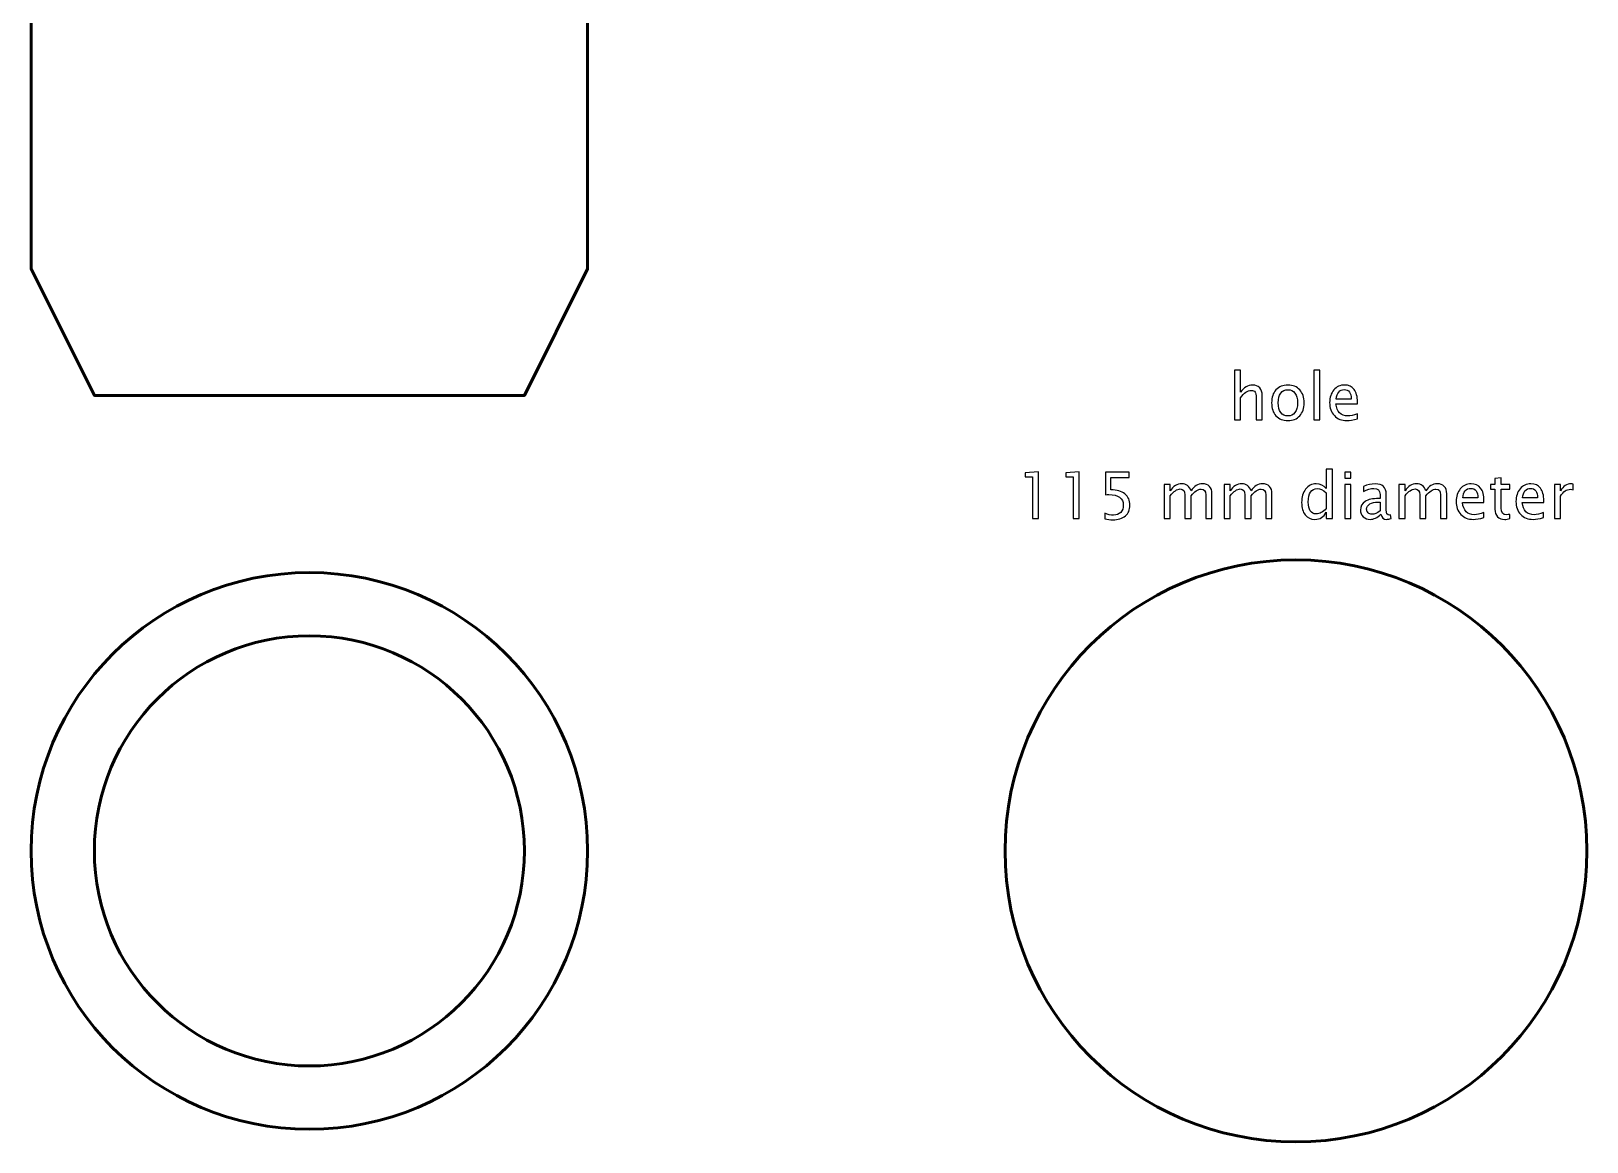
# Model space of a CAD drawing. Header units: centimetres. Extents: x -20.5 to 12.2, y -29.8 to 14.1.
# Drawn here: x -20.5 to 10.25, y -29.75 to -7.8 of the extents above; entities that cross this region are included whole.
import ezdxf

# ---------------------------------------------------------------- set-up
doc = ezdxf.new("R2010")
doc.units = ezdxf.units.CM
doc.header["$MEASUREMENT"] = 0
doc.layers.add('Layer 1', color=7, linetype='Continuous')

msp = doc.modelspace()

# ---------------------------------------------------------------- linework, layer by layer
at = {"layer": 'Layer 1', "lineweight": 53}
for centre, major_axis in [((4.5, -24), (0, 5.75)), ((-15, -24), (0, 5.5)), ((-15, -24), (0, 4.25))]:
    msp.add_ellipse(centre, major_axis=major_axis, ratio=1, dxfattribs=at)
msp.add_open_spline([(-15, -15), (-15, -15), (-10.75, -15), (-10.75, -15), (-10.75, -15), (-10.75, -15), (-9.5, -12.5), (-9.5, -12.5), (-9.5, -12.5), (-9.5, -12.5), (-9.5, -3.5), (-9.5, -3.5), (-9.5, -3.5), (-9.5, -3.5), (-10.75, -0.5), (-10.75, -0.5), (-10.75, -0.5), (-10.75, -0.5), (-10.75, 1), (-10.75, 1), (-10.75, 1), (-10.75, 1), (-15, 1), (-15, 1), (-15, 1), (-15, 1), (-19.25, 1), (-19.25, 1), (-19.25, 1), (-19.25, 1), (-19.25, -0.5), (-19.25, -0.5), (-19.25, -0.5), (-19.25, -0.5), (-20.5, -3.5), (-20.5, -3.5), (-20.5, -3.5), (-20.5, -3.5), (-20.5, -12.5), (-20.5, -12.5), (-20.5, -12.5), (-20.5, -12.5), (-19.25, -15), (-19.25, -15), (-19.25, -15), (-19.25, -15), (-15, -15), (-15, -15)], degree=3, knots=[0, 0, 0, 0, 0.07692308, 0.07692308, 0.07692308, 0.07692308, 0.15384615, 0.15384615, 0.15384615, 0.15384615, 0.23076923, 0.23076923, 0.23076923, 0.23076923, 0.30769231, 0.30769231, 0.30769231, 0.30769231, 0.38461538, 0.38461538, 0.38461538, 0.38461538, 0.46153846, 0.46153846, 0.46153846, 0.46153846, 0.53846154, 0.53846154, 0.53846154, 0.53846154, 0.61538462, 0.61538462, 0.61538462, 0.61538462, 0.69230769, 0.69230769, 0.69230769, 0.69230769, 0.76923077, 0.76923077, 0.76923077, 0.76923077, 0.84615385, 0.84615385, 0.84615385, 0.84615385, 1, 1, 1, 1], dxfattribs=at)
at = {"layer": 'Layer 1'}
for points, knots in [([(3.28366, -15.48197), (3.28366, -15.48197), (3.28366, -14.5028), (3.28366, -14.5028), (3.28366, -14.5028), (3.28366, -14.5028), (3.40558, -14.5028), (3.40558, -14.5028), (3.40558, -14.5028), (3.40558, -14.5028), (3.40558, -14.93608), (3.40558, -14.93608), (3.40558, -14.93608), (3.47014, -14.84189), (3.5493, -14.7949), (3.64286, -14.7949), (3.64286, -14.7949), (3.7017, -14.7949), (3.74848, -14.81331), (3.78298, -14.85036), (3.78298, -14.85036), (3.81748, -14.88719), (3.83484, -14.93693), (3.83484, -14.99916), (3.83484, -14.99916), (3.83484, -14.99916), (3.83484, -15.48197), (3.83484, -15.48197), (3.83484, -15.48197), (3.83484, -15.48197), (3.71292, -15.48197), (3.71292, -15.48197), (3.71292, -15.48197), (3.71292, -15.48197), (3.71292, -15.03895), (3.71292, -15.03895), (3.71292, -15.03895), (3.71292, -14.989), (3.70551, -14.95344), (3.69091, -14.93227), (3.69091, -14.93227), (3.67609, -14.91089), (3.65175, -14.90031), (3.61767, -14.90031), (3.61767, -14.90031), (3.54274, -14.90031), (3.47204, -14.9492), (3.40558, -15.04699), (3.40558, -15.04699), (3.40558, -15.04699), (3.40558, -15.48197), (3.40558, -15.48197), (3.40558, -15.48197), (3.40558, -15.48197), (3.28366, -15.48197), (3.28366, -15.48197)], [0, 0, 0, 0, 0.06666667, 0.06666667, 0.06666667, 0.06666667, 0.13333333, 0.13333333, 0.13333333, 0.13333333, 0.2, 0.2, 0.2, 0.2, 0.26666667, 0.26666667, 0.26666667, 0.26666667, 0.33333333, 0.33333333, 0.33333333, 0.33333333, 0.4, 0.4, 0.4, 0.4, 0.46666667, 0.46666667, 0.46666667, 0.46666667, 0.53333333, 0.53333333, 0.53333333, 0.53333333, 0.6, 0.6, 0.6, 0.6, 0.66666667, 0.66666667, 0.66666667, 0.66666667, 0.73333333, 0.73333333, 0.73333333, 0.73333333, 0.8, 0.8, 0.8, 0.8, 0.86666667, 0.86666667, 0.86666667, 0.86666667, 1, 1, 1, 1]), ([(4.85211, -15.48197), (4.85211, -15.48197), (4.85211, -14.5028), (4.85211, -14.5028), (4.85211, -14.5028), (4.85211, -14.5028), (4.97403, -14.5028), (4.97403, -14.5028), (4.97403, -14.5028), (4.97403, -14.5028), (4.97403, -15.48197), (4.97403, -15.48197), (4.97403, -15.48197), (4.97403, -15.48197), (4.85211, -15.48197), (4.85211, -15.48197)], [0, 0, 0, 0, 0.2, 0.2, 0.2, 0.2, 0.4, 0.4, 0.4, 0.4, 0.6, 0.6, 0.6, 0.6, 1, 1, 1, 1]), ([(4.33988, -15.49721), (4.24103, -15.49721), (4.16272, -15.46567), (4.10514, -15.40259), (4.10514, -15.40259), (4.04736, -15.33952), (4.01857, -15.25379), (4.01857, -15.14563), (4.01857, -15.14563), (4.01857, -15.03768), (4.04736, -14.95217), (4.10514, -14.8893), (4.10514, -14.8893), (4.16272, -14.82644), (4.24103, -14.7949), (4.33988, -14.7949), (4.33988, -14.7949), (4.43873, -14.7949), (4.51705, -14.82644), (4.57462, -14.8893), (4.57462, -14.8893), (4.6324, -14.95217), (4.66119, -15.03768), (4.66119, -15.14563), (4.66119, -15.14563), (4.66119, -15.25379), (4.6324, -15.33952), (4.57462, -15.40259), (4.57462, -15.40259), (4.51705, -15.46567), (4.43873, -15.49721), (4.33988, -15.49721)], [0, 0, 0, 0, 0.11111111, 0.11111111, 0.11111111, 0.11111111, 0.22222222, 0.22222222, 0.22222222, 0.22222222, 0.33333333, 0.33333333, 0.33333333, 0.33333333, 0.44444444, 0.44444444, 0.44444444, 0.44444444, 0.55555556, 0.55555556, 0.55555556, 0.55555556, 0.66666667, 0.66666667, 0.66666667, 0.66666667, 0.77777778, 0.77777778, 0.77777778, 0.77777778, 1, 1, 1, 1]), ([(4.33967, -15.40577), (4.39999, -15.40577), (4.44698, -15.38312), (4.48043, -15.33761), (4.48043, -15.33761), (4.51366, -15.29232), (4.53038, -15.22818), (4.53038, -15.14563), (4.53038, -15.14563), (4.53038, -15.06329), (4.51366, -14.99937), (4.48043, -14.95407), (4.48043, -14.95407), (4.44698, -14.90899), (4.39999, -14.88634), (4.33967, -14.88634), (4.33967, -14.88634), (4.27913, -14.88634), (4.23214, -14.90899), (4.19912, -14.95407), (4.19912, -14.95407), (4.16589, -14.99937), (4.14938, -15.06329), (4.14938, -15.14563), (4.14938, -15.14563), (4.14938, -15.22818), (4.16589, -15.29232), (4.19912, -15.33761), (4.19912, -15.33761), (4.23214, -15.38312), (4.27913, -15.40577), (4.33967, -15.40577)], [0, 0, 0, 0, 0.11111111, 0.11111111, 0.11111111, 0.11111111, 0.22222222, 0.22222222, 0.22222222, 0.22222222, 0.33333333, 0.33333333, 0.33333333, 0.33333333, 0.44444444, 0.44444444, 0.44444444, 0.44444444, 0.55555556, 0.55555556, 0.55555556, 0.55555556, 0.66666667, 0.66666667, 0.66666667, 0.66666667, 0.77777778, 0.77777778, 0.77777778, 0.77777778, 1, 1, 1, 1]), ([(5.71317, -15.46038), (5.63126, -15.48493), (5.56119, -15.49721), (5.50277, -15.49721), (5.50277, -15.49721), (5.40308, -15.49721), (5.32201, -15.46419), (5.25957, -15.39836), (5.25957, -15.39836), (5.19713, -15.33253), (5.1658, -15.24723), (5.1658, -15.14224), (5.1658, -15.14224), (5.1658, -15.04043), (5.19332, -14.95682), (5.24856, -14.89142), (5.24856, -14.89142), (5.30381, -14.82623), (5.3745, -14.79363), (5.46065, -14.79363), (5.46065, -14.79363), (5.54214, -14.79363), (5.60522, -14.82263), (5.64967, -14.88062), (5.64967, -14.88062), (5.69412, -14.93862), (5.71635, -15.02075), (5.71635, -15.12722), (5.71635, -15.12722), (5.71635, -15.12722), (5.71571, -15.16447), (5.71571, -15.16447), (5.71571, -15.16447), (5.71571, -15.16447), (5.29026, -15.16447), (5.29026, -15.16447), (5.29026, -15.16447), (5.30804, -15.32534), (5.38657, -15.40577), (5.52563, -15.40577), (5.52563, -15.40577), (5.57665, -15.40577), (5.63909, -15.39138), (5.71317, -15.36259), (5.71317, -15.36259), (5.71317, -15.36259), (5.71317, -15.46038), (5.71317, -15.46038)], [0, 0, 0, 0, 0.07692308, 0.07692308, 0.07692308, 0.07692308, 0.15384615, 0.15384615, 0.15384615, 0.15384615, 0.23076923, 0.23076923, 0.23076923, 0.23076923, 0.30769231, 0.30769231, 0.30769231, 0.30769231, 0.38461538, 0.38461538, 0.38461538, 0.38461538, 0.46153846, 0.46153846, 0.46153846, 0.46153846, 0.53846154, 0.53846154, 0.53846154, 0.53846154, 0.61538462, 0.61538462, 0.61538462, 0.61538462, 0.69230769, 0.69230769, 0.69230769, 0.69230769, 0.76923077, 0.76923077, 0.76923077, 0.76923077, 0.84615385, 0.84615385, 0.84615385, 0.84615385, 1, 1, 1, 1]), ([(5.29661, -15.07303), (5.29661, -15.07303), (5.59379, -15.07303), (5.59379, -15.07303), (5.59379, -15.07303), (5.59379, -14.94772), (5.54701, -14.88507), (5.45367, -14.88507), (5.45367, -14.88507), (5.35969, -14.88507), (5.30741, -14.94772), (5.29661, -15.07303)], [0, 0, 0, 0, 0.25, 0.25, 0.25, 0.25, 0.5, 0.5, 0.5, 0.5, 1, 1, 1, 1]), ([(-0.70763, -17.43354), (-0.70763, -17.43354), (-0.70763, -16.60677), (-0.70763, -16.60677), (-0.70763, -16.60677), (-0.70763, -16.60677), (-0.85368, -16.60677), (-0.85368, -16.60677), (-0.85368, -16.60677), (-0.85368, -16.60677), (-0.85368, -16.53057), (-0.85368, -16.53057), (-0.85368, -16.53057), (-0.85368, -16.53057), (-0.58571, -16.50771), (-0.58571, -16.50771), (-0.58571, -16.50771), (-0.58571, -16.50771), (-0.58571, -17.43354), (-0.58571, -17.43354), (-0.58571, -17.43354), (-0.58571, -17.43354), (-0.70763, -17.43354), (-0.70763, -17.43354)], [0, 0, 0, 0, 0.14285714, 0.14285714, 0.14285714, 0.14285714, 0.28571429, 0.28571429, 0.28571429, 0.28571429, 0.42857143, 0.42857143, 0.42857143, 0.42857143, 0.57142857, 0.57142857, 0.57142857, 0.57142857, 0.71428571, 0.71428571, 0.71428571, 0.71428571, 1, 1, 1, 1]), ([(0.09543, -17.43354), (0.09543, -17.43354), (0.09543, -16.60677), (0.09543, -16.60677), (0.09543, -16.60677), (0.09543, -16.60677), (-0.05062, -16.60677), (-0.05062, -16.60677), (-0.05062, -16.60677), (-0.05062, -16.60677), (-0.05062, -16.53057), (-0.05062, -16.53057), (-0.05062, -16.53057), (-0.05062, -16.53057), (0.21735, -16.50771), (0.21735, -16.50771), (0.21735, -16.50771), (0.21735, -16.50771), (0.21735, -17.43354), (0.21735, -17.43354), (0.21735, -17.43354), (0.21735, -17.43354), (0.09543, -17.43354), (0.09543, -17.43354)], [0, 0, 0, 0, 0.14285714, 0.14285714, 0.14285714, 0.14285714, 0.28571429, 0.28571429, 0.28571429, 0.28571429, 0.42857143, 0.42857143, 0.42857143, 0.42857143, 0.57142857, 0.57142857, 0.57142857, 0.57142857, 0.71428571, 0.71428571, 0.71428571, 0.71428571, 1, 1, 1, 1]), ([(0.72069, -17.43735), (0.72069, -17.43735), (0.72069, -17.32813), (0.72069, -17.32813), (0.72069, -17.32813), (0.78144, -17.35268), (0.83901, -17.36496), (0.89405, -17.36496), (0.89405, -17.36496), (0.95416, -17.36496), (1.00157, -17.34718), (1.03607, -17.31162), (1.03607, -17.31162), (1.07058, -17.27606), (1.08772, -17.22716), (1.08772, -17.16493), (1.08772, -17.16493), (1.08772, -17.09805), (1.06338, -17.04682), (1.0147, -17.01148), (1.0147, -17.01148), (0.96601, -16.97613), (0.89553, -16.95856), (0.80345, -16.95856), (0.80345, -16.95856), (0.78207, -16.95856), (0.75943, -16.96004), (0.73593, -16.963), (0.73593, -16.963), (0.73593, -16.963), (0.73593, -16.51533), (0.73593, -16.51533), (0.73593, -16.51533), (0.73593, -16.51533), (1.20075, -16.51533), (1.20075, -16.51533), (1.20075, -16.51533), (1.20075, -16.51533), (1.20075, -16.62201), (1.20075, -16.62201), (1.20075, -16.62201), (1.20075, -16.62201), (0.84261, -16.62201), (0.84261, -16.62201), (0.84261, -16.62201), (0.84261, -16.62201), (0.84261, -16.86458), (0.84261, -16.86458), (0.84261, -16.86458), (0.96072, -16.86458), (1.0528, -16.89167), (1.11905, -16.94586), (1.11905, -16.94586), (1.1853, -16.99983), (1.21853, -17.07476), (1.21853, -17.17065), (1.21853, -17.17065), (1.21853, -17.25997), (1.18847, -17.32982), (1.12836, -17.38041), (1.12836, -17.38041), (1.06825, -17.431), (0.98527, -17.4564), (0.87944, -17.4564), (0.87944, -17.4564), (0.83224, -17.4564), (0.77932, -17.45005), (0.72069, -17.43735)], [0, 0, 0, 0, 0.05555556, 0.05555556, 0.05555556, 0.05555556, 0.11111111, 0.11111111, 0.11111111, 0.11111111, 0.16666667, 0.16666667, 0.16666667, 0.16666667, 0.22222222, 0.22222222, 0.22222222, 0.22222222, 0.27777778, 0.27777778, 0.27777778, 0.27777778, 0.33333333, 0.33333333, 0.33333333, 0.33333333, 0.38888889, 0.38888889, 0.38888889, 0.38888889, 0.44444444, 0.44444444, 0.44444444, 0.44444444, 0.5, 0.5, 0.5, 0.5, 0.55555556, 0.55555556, 0.55555556, 0.55555556, 0.61111111, 0.61111111, 0.61111111, 0.61111111, 0.66666667, 0.66666667, 0.66666667, 0.66666667, 0.72222222, 0.72222222, 0.72222222, 0.72222222, 0.77777778, 0.77777778, 0.77777778, 0.77777778, 0.83333333, 0.83333333, 0.83333333, 0.83333333, 0.88888889, 0.88888889, 0.88888889, 0.88888889, 1, 1, 1, 1]), ([(5.0988, -17.43354), (5.0988, -17.43354), (5.0988, -17.30717), (5.0988, -17.30717), (5.0988, -17.30717), (5.04906, -17.40158), (4.97413, -17.44878), (4.87401, -17.44878), (4.87401, -17.44878), (4.79273, -17.44878), (4.72881, -17.41936), (4.68224, -17.3603), (4.68224, -17.3603), (4.63567, -17.30125), (4.61239, -17.2206), (4.61239, -17.11837), (4.61239, -17.11837), (4.61239, -17.00661), (4.63885, -16.91665), (4.69155, -16.84849), (4.69155, -16.84849), (4.74447, -16.78055), (4.8139, -16.74647), (4.90005, -16.74647), (4.90005, -16.74647), (4.97984, -16.74647), (5.04631, -16.77695), (5.0988, -16.83812), (5.0988, -16.83812), (5.0988, -16.83812), (5.0988, -16.45437), (5.0988, -16.45437), (5.0988, -16.45437), (5.0988, -16.45437), (5.22072, -16.45437), (5.22072, -16.45437), (5.22072, -16.45437), (5.22072, -16.45437), (5.22072, -17.43354), (5.22072, -17.43354), (5.22072, -17.43354), (5.22072, -17.43354), (5.0988, -17.43354), (5.0988, -17.43354)], [0, 0, 0, 0, 0.08333333, 0.08333333, 0.08333333, 0.08333333, 0.16666667, 0.16666667, 0.16666667, 0.16666667, 0.25, 0.25, 0.25, 0.25, 0.33333333, 0.33333333, 0.33333333, 0.33333333, 0.41666667, 0.41666667, 0.41666667, 0.41666667, 0.5, 0.5, 0.5, 0.5, 0.58333333, 0.58333333, 0.58333333, 0.58333333, 0.66666667, 0.66666667, 0.66666667, 0.66666667, 0.75, 0.75, 0.75, 0.75, 0.83333333, 0.83333333, 0.83333333, 0.83333333, 1, 1, 1, 1]), ([(5.46498, -16.63725), (5.46498, -16.63725), (5.46498, -16.51533), (5.46498, -16.51533), (5.46498, -16.51533), (5.46498, -16.51533), (5.5869, -16.51533), (5.5869, -16.51533), (5.5869, -16.51533), (5.5869, -16.51533), (5.5869, -16.63725), (5.5869, -16.63725), (5.5869, -16.63725), (5.5869, -16.63725), (5.46498, -16.63725), (5.46498, -16.63725)], [0, 0, 0, 0, 0.2, 0.2, 0.2, 0.2, 0.4, 0.4, 0.4, 0.4, 0.6, 0.6, 0.6, 0.6, 1, 1, 1, 1]), ([(1.89247, -17.43354), (1.89247, -17.43354), (1.89247, -16.76044), (1.89247, -16.76044), (1.89247, -16.76044), (1.89247, -16.76044), (2.01439, -16.76044), (2.01439, -16.76044), (2.01439, -16.76044), (2.01439, -16.76044), (2.01439, -16.88765), (2.01439, -16.88765), (2.01439, -16.88765), (2.07387, -16.79346), (2.15007, -16.74647), (2.24341, -16.74647), (2.24341, -16.74647), (2.33337, -16.74647), (2.39454, -16.79346), (2.42714, -16.88765), (2.42714, -16.88765), (2.48493, -16.79261), (2.56028, -16.7452), (2.65278, -16.7452), (2.65278, -16.7452), (2.71183, -16.7452), (2.75776, -16.76256), (2.79057, -16.79748), (2.79057, -16.79748), (2.82338, -16.83241), (2.83989, -16.8813), (2.83989, -16.94417), (2.83989, -16.94417), (2.83989, -16.94417), (2.83989, -17.43354), (2.83989, -17.43354), (2.83989, -17.43354), (2.83989, -17.43354), (2.71797, -17.43354), (2.71797, -17.43354), (2.71797, -17.43354), (2.71797, -17.43354), (2.71797, -16.96427), (2.71797, -16.96427), (2.71797, -16.96427), (2.71797, -16.88765), (2.68749, -16.84934), (2.62653, -16.84934), (2.62653, -16.84934), (2.56324, -16.84934), (2.49678, -16.894), (2.42714, -16.98354), (2.42714, -16.98354), (2.42714, -16.98354), (2.42714, -17.43354), (2.42714, -17.43354), (2.42714, -17.43354), (2.42714, -17.43354), (2.30522, -17.43354), (2.30522, -17.43354), (2.30522, -17.43354), (2.30522, -17.43354), (2.30522, -16.96385), (2.30522, -16.96385), (2.30522, -16.96385), (2.30522, -16.88659), (2.27432, -16.84807), (2.2123, -16.84807), (2.2123, -16.84807), (2.1507, -16.84807), (2.08466, -16.89294), (2.01439, -16.9829), (2.01439, -16.9829), (2.01439, -16.9829), (2.01439, -17.43354), (2.01439, -17.43354), (2.01439, -17.43354), (2.01439, -17.43354), (1.89247, -17.43354), (1.89247, -17.43354)], [0, 0, 0, 0, 0.04761905, 0.04761905, 0.04761905, 0.04761905, 0.0952381, 0.0952381, 0.0952381, 0.0952381, 0.14285714, 0.14285714, 0.14285714, 0.14285714, 0.19047619, 0.19047619, 0.19047619, 0.19047619, 0.23809524, 0.23809524, 0.23809524, 0.23809524, 0.28571429, 0.28571429, 0.28571429, 0.28571429, 0.33333333, 0.33333333, 0.33333333, 0.33333333, 0.38095238, 0.38095238, 0.38095238, 0.38095238, 0.42857143, 0.42857143, 0.42857143, 0.42857143, 0.47619048, 0.47619048, 0.47619048, 0.47619048, 0.52380952, 0.52380952, 0.52380952, 0.52380952, 0.57142857, 0.57142857, 0.57142857, 0.57142857, 0.61904762, 0.61904762, 0.61904762, 0.61904762, 0.66666667, 0.66666667, 0.66666667, 0.66666667, 0.71428571, 0.71428571, 0.71428571, 0.71428571, 0.76190476, 0.76190476, 0.76190476, 0.76190476, 0.80952381, 0.80952381, 0.80952381, 0.80952381, 0.85714286, 0.85714286, 0.85714286, 0.85714286, 0.9047619, 0.9047619, 0.9047619, 0.9047619, 1, 1, 1, 1]), ([(3.07823, -17.43354), (3.07823, -17.43354), (3.07823, -16.76044), (3.07823, -16.76044), (3.07823, -16.76044), (3.07823, -16.76044), (3.20015, -16.76044), (3.20015, -16.76044), (3.20015, -16.76044), (3.20015, -16.76044), (3.20015, -16.88765), (3.20015, -16.88765), (3.20015, -16.88765), (3.25963, -16.79346), (3.33583, -16.74647), (3.42917, -16.74647), (3.42917, -16.74647), (3.51913, -16.74647), (3.5803, -16.79346), (3.6129, -16.88765), (3.6129, -16.88765), (3.67069, -16.79261), (3.74604, -16.7452), (3.83854, -16.7452), (3.83854, -16.7452), (3.89759, -16.7452), (3.94352, -16.76256), (3.97633, -16.79748), (3.97633, -16.79748), (4.00914, -16.83241), (4.02565, -16.8813), (4.02565, -16.94417), (4.02565, -16.94417), (4.02565, -16.94417), (4.02565, -17.43354), (4.02565, -17.43354), (4.02565, -17.43354), (4.02565, -17.43354), (3.90373, -17.43354), (3.90373, -17.43354), (3.90373, -17.43354), (3.90373, -17.43354), (3.90373, -16.96427), (3.90373, -16.96427), (3.90373, -16.96427), (3.90373, -16.88765), (3.87325, -16.84934), (3.81229, -16.84934), (3.81229, -16.84934), (3.749, -16.84934), (3.68254, -16.894), (3.6129, -16.98354), (3.6129, -16.98354), (3.6129, -16.98354), (3.6129, -17.43354), (3.6129, -17.43354), (3.6129, -17.43354), (3.6129, -17.43354), (3.49098, -17.43354), (3.49098, -17.43354), (3.49098, -17.43354), (3.49098, -17.43354), (3.49098, -16.96385), (3.49098, -16.96385), (3.49098, -16.96385), (3.49098, -16.88659), (3.46008, -16.84807), (3.39806, -16.84807), (3.39806, -16.84807), (3.33646, -16.84807), (3.27042, -16.89294), (3.20015, -16.9829), (3.20015, -16.9829), (3.20015, -16.9829), (3.20015, -17.43354), (3.20015, -17.43354), (3.20015, -17.43354), (3.20015, -17.43354), (3.07823, -17.43354), (3.07823, -17.43354)], [0, 0, 0, 0, 0.04761905, 0.04761905, 0.04761905, 0.04761905, 0.0952381, 0.0952381, 0.0952381, 0.0952381, 0.14285714, 0.14285714, 0.14285714, 0.14285714, 0.19047619, 0.19047619, 0.19047619, 0.19047619, 0.23809524, 0.23809524, 0.23809524, 0.23809524, 0.28571429, 0.28571429, 0.28571429, 0.28571429, 0.33333333, 0.33333333, 0.33333333, 0.33333333, 0.38095238, 0.38095238, 0.38095238, 0.38095238, 0.42857143, 0.42857143, 0.42857143, 0.42857143, 0.47619048, 0.47619048, 0.47619048, 0.47619048, 0.52380952, 0.52380952, 0.52380952, 0.52380952, 0.57142857, 0.57142857, 0.57142857, 0.57142857, 0.61904762, 0.61904762, 0.61904762, 0.61904762, 0.66666667, 0.66666667, 0.66666667, 0.66666667, 0.71428571, 0.71428571, 0.71428571, 0.71428571, 0.76190476, 0.76190476, 0.76190476, 0.76190476, 0.80952381, 0.80952381, 0.80952381, 0.80952381, 0.85714286, 0.85714286, 0.85714286, 0.85714286, 0.9047619, 0.9047619, 0.9047619, 0.9047619, 1, 1, 1, 1]), ([(5.0988, -16.92152), (5.03551, -16.86585), (4.97561, -16.83791), (4.91888, -16.83791), (4.91888, -16.83791), (4.863, -16.83791), (4.81982, -16.86119), (4.78913, -16.90797), (4.78913, -16.90797), (4.75844, -16.95454), (4.7432, -17.02058), (4.7432, -17.10609), (4.7432, -17.10609), (4.7432, -17.26336), (4.79527, -17.3421), (4.89962, -17.3421), (4.89962, -17.3421), (4.96736, -17.3421), (5.03382, -17.30506), (5.0988, -17.23119), (5.0988, -17.23119), (5.0988, -17.23119), (5.0988, -16.92152), (5.0988, -16.92152)], [0, 0, 0, 0, 0.14285714, 0.14285714, 0.14285714, 0.14285714, 0.28571429, 0.28571429, 0.28571429, 0.28571429, 0.42857143, 0.42857143, 0.42857143, 0.42857143, 0.57142857, 0.57142857, 0.57142857, 0.57142857, 0.71428571, 0.71428571, 0.71428571, 0.71428571, 1, 1, 1, 1]), ([(5.46498, -17.43354), (5.46498, -17.43354), (5.46498, -16.76044), (5.46498, -16.76044), (5.46498, -16.76044), (5.46498, -16.76044), (5.5869, -16.76044), (5.5869, -16.76044), (5.5869, -16.76044), (5.5869, -16.76044), (5.5869, -17.43354), (5.5869, -17.43354), (5.5869, -17.43354), (5.5869, -17.43354), (5.46498, -17.43354), (5.46498, -17.43354)], [0, 0, 0, 0, 0.2, 0.2, 0.2, 0.2, 0.4, 0.4, 0.4, 0.4, 0.6, 0.6, 0.6, 0.6, 1, 1, 1, 1]), ([(6.17893, -17.34781), (6.1057, -17.41512), (6.03521, -17.44878), (5.96748, -17.44878), (5.96748, -17.44878), (5.91181, -17.44878), (5.86545, -17.43142), (5.82884, -17.3965), (5.82884, -17.3965), (5.79201, -17.36157), (5.77359, -17.31755), (5.77359, -17.26442), (5.77359, -17.26442), (5.77359, -17.19097), (5.80449, -17.13445), (5.8663, -17.09508), (5.8663, -17.09508), (5.92811, -17.05571), (6.0168, -17.03603), (6.13237, -17.03603), (6.13237, -17.03603), (6.13237, -17.03603), (6.16094, -17.03603), (6.16094, -17.03603), (6.16094, -17.03603), (6.16094, -17.03603), (6.16094, -16.95496), (6.16094, -16.95496), (6.16094, -16.95496), (6.16094, -16.87686), (6.1203, -16.83791), (6.03881, -16.83791), (6.03881, -16.83791), (5.97573, -16.83791), (5.90673, -16.85781), (5.83201, -16.8976), (5.83201, -16.8976), (5.83201, -16.8976), (5.83201, -16.79727), (5.83201, -16.79727), (5.83201, -16.79727), (5.91414, -16.7634), (5.99161, -16.74647), (6.06421, -16.74647), (6.06421, -16.74647), (6.13893, -16.74647), (6.19417, -16.7634), (6.22952, -16.79748), (6.22952, -16.79748), (6.26508, -16.83156), (6.28286, -16.88405), (6.28286, -16.95496), (6.28286, -16.95496), (6.28286, -16.95496), (6.28286, -17.25913), (6.28286, -17.25913), (6.28286, -17.25913), (6.28286, -17.32876), (6.30424, -17.36369), (6.34721, -17.36369), (6.34721, -17.36369), (6.3525, -17.36369), (6.36033, -17.36284), (6.3707, -17.36115), (6.3707, -17.36115), (6.3707, -17.36115), (6.37938, -17.42888), (6.37938, -17.42888), (6.37938, -17.42888), (6.35165, -17.44222), (6.32117, -17.44878), (6.28773, -17.44878), (6.28773, -17.44878), (6.23079, -17.44878), (6.1946, -17.41512), (6.17893, -17.34781)], [0, 0, 0, 0, 0.05, 0.05, 0.05, 0.05, 0.1, 0.1, 0.1, 0.1, 0.15, 0.15, 0.15, 0.15, 0.2, 0.2, 0.2, 0.2, 0.25, 0.25, 0.25, 0.25, 0.3, 0.3, 0.3, 0.3, 0.35, 0.35, 0.35, 0.35, 0.4, 0.4, 0.4, 0.4, 0.45, 0.45, 0.45, 0.45, 0.5, 0.5, 0.5, 0.5, 0.55, 0.55, 0.55, 0.55, 0.6, 0.6, 0.6, 0.6, 0.65, 0.65, 0.65, 0.65, 0.7, 0.7, 0.7, 0.7, 0.75, 0.75, 0.75, 0.75, 0.8, 0.8, 0.8, 0.8, 0.85, 0.85, 0.85, 0.85, 0.9, 0.9, 0.9, 0.9, 1, 1, 1, 1]), ([(6.53326, -17.43354), (6.53326, -17.43354), (6.53326, -16.76044), (6.53326, -16.76044), (6.53326, -16.76044), (6.53326, -16.76044), (6.65518, -16.76044), (6.65518, -16.76044), (6.65518, -16.76044), (6.65518, -16.76044), (6.65518, -16.88765), (6.65518, -16.88765), (6.65518, -16.88765), (6.71466, -16.79346), (6.79086, -16.74647), (6.8842, -16.74647), (6.8842, -16.74647), (6.97416, -16.74647), (7.03533, -16.79346), (7.06793, -16.88765), (7.06793, -16.88765), (7.12572, -16.79261), (7.20107, -16.7452), (7.29357, -16.7452), (7.29357, -16.7452), (7.35262, -16.7452), (7.39855, -16.76256), (7.43136, -16.79748), (7.43136, -16.79748), (7.46417, -16.83241), (7.48068, -16.8813), (7.48068, -16.94417), (7.48068, -16.94417), (7.48068, -16.94417), (7.48068, -17.43354), (7.48068, -17.43354), (7.48068, -17.43354), (7.48068, -17.43354), (7.35876, -17.43354), (7.35876, -17.43354), (7.35876, -17.43354), (7.35876, -17.43354), (7.35876, -16.96427), (7.35876, -16.96427), (7.35876, -16.96427), (7.35876, -16.88765), (7.32828, -16.84934), (7.26732, -16.84934), (7.26732, -16.84934), (7.20403, -16.84934), (7.13757, -16.894), (7.06793, -16.98354), (7.06793, -16.98354), (7.06793, -16.98354), (7.06793, -17.43354), (7.06793, -17.43354), (7.06793, -17.43354), (7.06793, -17.43354), (6.94601, -17.43354), (6.94601, -17.43354), (6.94601, -17.43354), (6.94601, -17.43354), (6.94601, -16.96385), (6.94601, -16.96385), (6.94601, -16.96385), (6.94601, -16.88659), (6.91511, -16.84807), (6.85309, -16.84807), (6.85309, -16.84807), (6.79149, -16.84807), (6.72545, -16.89294), (6.65518, -16.9829), (6.65518, -16.9829), (6.65518, -16.9829), (6.65518, -17.43354), (6.65518, -17.43354), (6.65518, -17.43354), (6.65518, -17.43354), (6.53326, -17.43354), (6.53326, -17.43354)], [0, 0, 0, 0, 0.04761905, 0.04761905, 0.04761905, 0.04761905, 0.0952381, 0.0952381, 0.0952381, 0.0952381, 0.14285714, 0.14285714, 0.14285714, 0.14285714, 0.19047619, 0.19047619, 0.19047619, 0.19047619, 0.23809524, 0.23809524, 0.23809524, 0.23809524, 0.28571429, 0.28571429, 0.28571429, 0.28571429, 0.33333333, 0.33333333, 0.33333333, 0.33333333, 0.38095238, 0.38095238, 0.38095238, 0.38095238, 0.42857143, 0.42857143, 0.42857143, 0.42857143, 0.47619048, 0.47619048, 0.47619048, 0.47619048, 0.52380952, 0.52380952, 0.52380952, 0.52380952, 0.57142857, 0.57142857, 0.57142857, 0.57142857, 0.61904762, 0.61904762, 0.61904762, 0.61904762, 0.66666667, 0.66666667, 0.66666667, 0.66666667, 0.71428571, 0.71428571, 0.71428571, 0.71428571, 0.76190476, 0.76190476, 0.76190476, 0.76190476, 0.80952381, 0.80952381, 0.80952381, 0.80952381, 0.85714286, 0.85714286, 0.85714286, 0.85714286, 0.9047619, 0.9047619, 0.9047619, 0.9047619, 1, 1, 1, 1]), ([(8.21305, -17.41195), (8.13114, -17.4365), (8.06107, -17.44878), (8.00265, -17.44878), (8.00265, -17.44878), (7.90296, -17.44878), (7.82189, -17.41576), (7.75945, -17.34993), (7.75945, -17.34993), (7.69701, -17.2841), (7.66568, -17.1988), (7.66568, -17.09381), (7.66568, -17.09381), (7.66568, -16.992), (7.6932, -16.90839), (7.74844, -16.84299), (7.74844, -16.84299), (7.80369, -16.7778), (7.87438, -16.7452), (7.96053, -16.7452), (7.96053, -16.7452), (8.04202, -16.7452), (8.1051, -16.7742), (8.14955, -16.83219), (8.14955, -16.83219), (8.194, -16.89019), (8.21623, -16.97232), (8.21623, -17.07879), (8.21623, -17.07879), (8.21623, -17.07879), (8.21559, -17.11604), (8.21559, -17.11604), (8.21559, -17.11604), (8.21559, -17.11604), (7.79014, -17.11604), (7.79014, -17.11604), (7.79014, -17.11604), (7.80792, -17.27691), (7.88645, -17.35734), (8.02551, -17.35734), (8.02551, -17.35734), (8.07653, -17.35734), (8.13897, -17.34295), (8.21305, -17.31416), (8.21305, -17.31416), (8.21305, -17.31416), (8.21305, -17.41195), (8.21305, -17.41195)], [0, 0, 0, 0, 0.07692308, 0.07692308, 0.07692308, 0.07692308, 0.15384615, 0.15384615, 0.15384615, 0.15384615, 0.23076923, 0.23076923, 0.23076923, 0.23076923, 0.30769231, 0.30769231, 0.30769231, 0.30769231, 0.38461538, 0.38461538, 0.38461538, 0.38461538, 0.46153846, 0.46153846, 0.46153846, 0.46153846, 0.53846154, 0.53846154, 0.53846154, 0.53846154, 0.61538462, 0.61538462, 0.61538462, 0.61538462, 0.69230769, 0.69230769, 0.69230769, 0.69230769, 0.76923077, 0.76923077, 0.76923077, 0.76923077, 0.84615385, 0.84615385, 0.84615385, 0.84615385, 1, 1, 1, 1]), ([(7.79649, -17.0246), (7.79649, -17.0246), (8.09367, -17.0246), (8.09367, -17.0246), (8.09367, -17.0246), (8.09367, -16.89929), (8.04689, -16.83664), (7.95355, -16.83664), (7.95355, -16.83664), (7.85957, -16.83664), (7.80729, -16.89929), (7.79649, -17.0246)], [0, 0, 0, 0, 0.25, 0.25, 0.25, 0.25, 0.5, 0.5, 0.5, 0.5, 1, 1, 1, 1]), ([(8.72761, -17.43333), (8.68993, -17.4437), (8.65713, -17.44878), (8.6294, -17.44878), (8.6294, -17.44878), (8.56717, -17.44878), (8.5187, -17.431), (8.48398, -17.39544), (8.48398, -17.39544), (8.44906, -17.35988), (8.4317, -17.31056), (8.4317, -17.24727), (8.4317, -17.24727), (8.4317, -17.24727), (8.4317, -16.85188), (8.4317, -16.85188), (8.4317, -16.85188), (8.4317, -16.85188), (8.34746, -16.85188), (8.34746, -16.85188), (8.34746, -16.85188), (8.34746, -16.85188), (8.34746, -16.76044), (8.34746, -16.76044), (8.34746, -16.76044), (8.34746, -16.76044), (8.4317, -16.76044), (8.4317, -16.76044), (8.4317, -16.76044), (8.4317, -16.76044), (8.4317, -16.63873), (8.4317, -16.63873), (8.4317, -16.63873), (8.4317, -16.63873), (8.55362, -16.62709), (8.55362, -16.62709), (8.55362, -16.62709), (8.55362, -16.62709), (8.55362, -16.76044), (8.55362, -16.76044), (8.55362, -16.76044), (8.55362, -16.76044), (8.73015, -16.76044), (8.73015, -16.76044), (8.73015, -16.76044), (8.73015, -16.76044), (8.73015, -16.85188), (8.73015, -16.85188), (8.73015, -16.85188), (8.73015, -16.85188), (8.55362, -16.85188), (8.55362, -16.85188), (8.55362, -16.85188), (8.55362, -16.85188), (8.55362, -17.22526), (8.55362, -17.22526), (8.55362, -17.22526), (8.55362, -17.31331), (8.59193, -17.35734), (8.66834, -17.35734), (8.66834, -17.35734), (8.68464, -17.35734), (8.70433, -17.35459), (8.72761, -17.3493), (8.72761, -17.3493), (8.72761, -17.3493), (8.72761, -17.43333), (8.72761, -17.43333)], [0, 0, 0, 0, 0.05555556, 0.05555556, 0.05555556, 0.05555556, 0.11111111, 0.11111111, 0.11111111, 0.11111111, 0.16666667, 0.16666667, 0.16666667, 0.16666667, 0.22222222, 0.22222222, 0.22222222, 0.22222222, 0.27777778, 0.27777778, 0.27777778, 0.27777778, 0.33333333, 0.33333333, 0.33333333, 0.33333333, 0.38888889, 0.38888889, 0.38888889, 0.38888889, 0.44444444, 0.44444444, 0.44444444, 0.44444444, 0.5, 0.5, 0.5, 0.5, 0.55555556, 0.55555556, 0.55555556, 0.55555556, 0.61111111, 0.61111111, 0.61111111, 0.61111111, 0.66666667, 0.66666667, 0.66666667, 0.66666667, 0.72222222, 0.72222222, 0.72222222, 0.72222222, 0.77777778, 0.77777778, 0.77777778, 0.77777778, 0.83333333, 0.83333333, 0.83333333, 0.83333333, 0.88888889, 0.88888889, 0.88888889, 0.88888889, 1, 1, 1, 1]), ([(9.39563, -17.41195), (9.31372, -17.4365), (9.24365, -17.44878), (9.18523, -17.44878), (9.18523, -17.44878), (9.08554, -17.44878), (9.00447, -17.41576), (8.94203, -17.34993), (8.94203, -17.34993), (8.87959, -17.2841), (8.84826, -17.1988), (8.84826, -17.09381), (8.84826, -17.09381), (8.84826, -16.992), (8.87578, -16.90839), (8.93102, -16.84299), (8.93102, -16.84299), (8.98627, -16.7778), (9.05696, -16.7452), (9.14311, -16.7452), (9.14311, -16.7452), (9.2246, -16.7452), (9.28768, -16.7742), (9.33213, -16.83219), (9.33213, -16.83219), (9.37658, -16.89019), (9.39881, -16.97232), (9.39881, -17.07879), (9.39881, -17.07879), (9.39881, -17.07879), (9.39817, -17.11604), (9.39817, -17.11604), (9.39817, -17.11604), (9.39817, -17.11604), (8.97272, -17.11604), (8.97272, -17.11604), (8.97272, -17.11604), (8.9905, -17.27691), (9.06903, -17.35734), (9.20809, -17.35734), (9.20809, -17.35734), (9.25911, -17.35734), (9.32155, -17.34295), (9.39563, -17.31416), (9.39563, -17.31416), (9.39563, -17.31416), (9.39563, -17.41195), (9.39563, -17.41195)], [0, 0, 0, 0, 0.07692308, 0.07692308, 0.07692308, 0.07692308, 0.15384615, 0.15384615, 0.15384615, 0.15384615, 0.23076923, 0.23076923, 0.23076923, 0.23076923, 0.30769231, 0.30769231, 0.30769231, 0.30769231, 0.38461538, 0.38461538, 0.38461538, 0.38461538, 0.46153846, 0.46153846, 0.46153846, 0.46153846, 0.53846154, 0.53846154, 0.53846154, 0.53846154, 0.61538462, 0.61538462, 0.61538462, 0.61538462, 0.69230769, 0.69230769, 0.69230769, 0.69230769, 0.76923077, 0.76923077, 0.76923077, 0.76923077, 0.84615385, 0.84615385, 0.84615385, 0.84615385, 1, 1, 1, 1]), ([(8.97907, -17.0246), (8.97907, -17.0246), (9.27625, -17.0246), (9.27625, -17.0246), (9.27625, -17.0246), (9.27625, -16.89929), (9.22947, -16.83664), (9.13613, -16.83664), (9.13613, -16.83664), (9.04215, -16.83664), (8.98987, -16.89929), (8.97907, -17.0246)], [0, 0, 0, 0, 0.25, 0.25, 0.25, 0.25, 0.5, 0.5, 0.5, 0.5, 1, 1, 1, 1]), ([(9.6092, -17.43354), (9.6092, -17.43354), (9.6092, -16.76044), (9.6092, -16.76044), (9.6092, -16.76044), (9.6092, -16.76044), (9.73112, -16.76044), (9.73112, -16.76044), (9.73112, -16.76044), (9.73112, -16.76044), (9.73112, -16.88765), (9.73112, -16.88765), (9.73112, -16.88765), (9.77959, -16.79346), (9.84987, -16.74647), (9.94215, -16.74647), (9.94215, -16.74647), (9.95464, -16.74647), (9.96776, -16.74753), (9.98131, -16.74964), (9.98131, -16.74964), (9.98131, -16.74964), (9.98131, -16.86373), (9.98131, -16.86373), (9.98131, -16.86373), (9.96014, -16.85675), (9.94152, -16.85315), (9.92543, -16.85315), (9.92543, -16.85315), (9.84796, -16.85315), (9.78319, -16.89887), (9.73112, -16.99052), (9.73112, -16.99052), (9.73112, -16.99052), (9.73112, -17.43354), (9.73112, -17.43354), (9.73112, -17.43354), (9.73112, -17.43354), (9.6092, -17.43354), (9.6092, -17.43354)], [0, 0, 0, 0, 0.09090909, 0.09090909, 0.09090909, 0.09090909, 0.18181818, 0.18181818, 0.18181818, 0.18181818, 0.27272727, 0.27272727, 0.27272727, 0.27272727, 0.36363636, 0.36363636, 0.36363636, 0.36363636, 0.45454545, 0.45454545, 0.45454545, 0.45454545, 0.54545455, 0.54545455, 0.54545455, 0.54545455, 0.63636364, 0.63636364, 0.63636364, 0.63636364, 0.72727273, 0.72727273, 0.72727273, 0.72727273, 0.81818182, 0.81818182, 0.81818182, 0.81818182, 1, 1, 1, 1]), ([(6.16094, -17.28135), (6.16094, -17.28135), (6.16094, -17.10842), (6.16094, -17.10842), (6.16094, -17.10842), (6.16094, -17.10842), (6.12178, -17.10715), (6.12178, -17.10715), (6.12178, -17.10715), (6.05405, -17.10715), (5.99944, -17.11964), (5.95774, -17.14461), (5.95774, -17.14461), (5.91625, -17.1698), (5.89551, -17.20303), (5.89551, -17.24452), (5.89551, -17.24452), (5.89551, -17.27352), (5.90588, -17.29807), (5.92641, -17.31818), (5.92641, -17.31818), (5.94716, -17.33829), (5.97235, -17.34845), (6.00219, -17.34845), (6.00219, -17.34845), (6.05299, -17.34845), (6.10591, -17.32601), (6.16094, -17.28135)], [0, 0, 0, 0, 0.125, 0.125, 0.125, 0.125, 0.25, 0.25, 0.25, 0.25, 0.375, 0.375, 0.375, 0.375, 0.5, 0.5, 0.5, 0.5, 0.625, 0.625, 0.625, 0.625, 0.75, 0.75, 0.75, 0.75, 1, 1, 1, 1])]:
    msp.add_open_spline(points, degree=3, knots=knots, dxfattribs=at)

doc.saveas('drawing.dxf')
